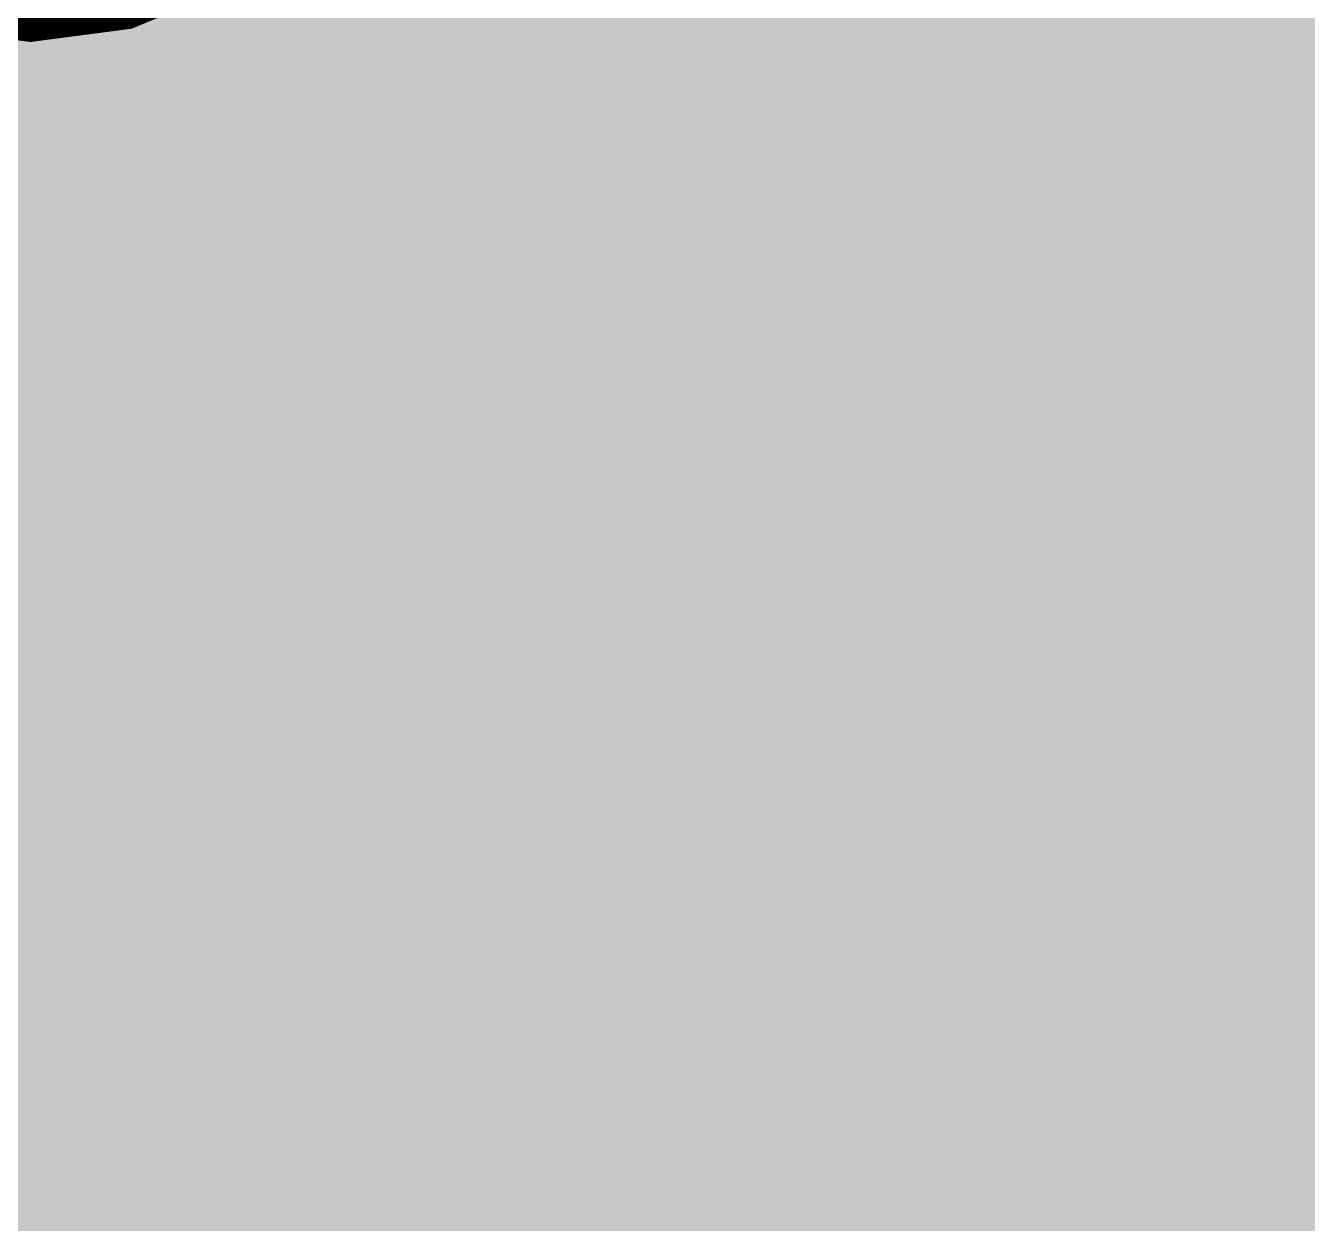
# Model space of a CAD drawing. Header units: metres. Extents: x 349122 to 349453, y 9281252 to 9281971.
# Drawn here: x 349263.8441 to 349263.9826, y 9281654.3691 to 9281654.4985 of the extents above; entities that cross this region are included whole.
import ezdxf

# ---------------------------------------------------------------- set-up
doc = ezdxf.new("R2010")
doc.units = ezdxf.units.M
doc.header["$LTSCALE"] = 0.25
doc.layers.add('ISO-3D', color=7, linetype='CONTINUOUS', lineweight=13)
doc.layers.add('LLAMADAS-NUM', color=30, linetype='CONTINUOUS', lineweight=25, true_color=0xc05014)

msp = doc.modelspace()

# ---------------------------------------------------------------- linework, layer by layer
at = {"layer": 'ISO-3D', "true_color": 0x9e9c96}
for points in [[(349263.84127, 9281654.50997), (349263.85393, 9281654.50267), (349263.82857, 9281654.50264), (349263.84122, 9281654.49533)], [(349263.86663, 9281654.51), (349263.87929, 9281654.50269), (349263.85393, 9281654.50267), (349263.86658, 9281654.49536)], [(349263.89199, 9281654.51003), (349263.90464, 9281654.50272), (349263.87929, 9281654.50269), (349263.89194, 9281654.49538)], [(349263.91735, 9281654.51005), (349263.93, 9281654.50274), (349263.90464, 9281654.50272), (349263.9173, 9281654.49541)], [(349263.94271, 9281654.51008), (349263.95536, 9281654.50277), (349263.93, 9281654.50274), (349263.94266, 9281654.49544)], [(349263.96806, 9281654.5101), (349263.98072, 9281654.50279), (349263.95536, 9281654.50277), (349263.96802, 9281654.49546)], [(349263.99342, 9281654.51013), (349264.00608, 9281654.50282), (349263.98072, 9281654.50279), (349263.99338, 9281654.49549)], [(349263.85571, 9281654.5087), (349263.8687, 9281654.5012), (349263.84278, 9281654.50123), (349263.85577, 9281654.49373)], [(349263.88163, 9281654.50866), (349263.89462, 9281654.50116), (349263.8687, 9281654.5012), (349263.88169, 9281654.4937)], [(349263.90754, 9281654.50862), (349263.92053, 9281654.50112), (349263.89462, 9281654.50116), (349263.90761, 9281654.49366)], [(349263.93346, 9281654.50859), (349263.94645, 9281654.50109), (349263.92053, 9281654.50112), (349263.93352, 9281654.49362)], [(349263.95938, 9281654.50855), (349263.97237, 9281654.50105), (349263.94645, 9281654.50109), (349263.95944, 9281654.49359)], [(349263.98529, 9281654.50851), (349263.99829, 9281654.50101), (349263.97237, 9281654.50105), (349263.98536, 9281654.49355)], [(349263.85393, 9281654.50267), (349263.86658, 9281654.49536), (349263.84122, 9281654.49533), (349263.85388, 9281654.48803)], [(349263.87929, 9281654.50269), (349263.89194, 9281654.49538), (349263.86658, 9281654.49536), (349263.87924, 9281654.48805)], [(349263.90464, 9281654.50272), (349263.9173, 9281654.49541), (349263.89194, 9281654.49538), (349263.9046, 9281654.48808)], [(349263.93, 9281654.50274), (349263.94266, 9281654.49544), (349263.9173, 9281654.49541), (349263.92996, 9281654.4881)], [(349263.95536, 9281654.50277), (349263.96802, 9281654.49546), (349263.94266, 9281654.49544), (349263.95532, 9281654.48813)], [(349263.98072, 9281654.50279), (349263.99338, 9281654.49549), (349263.96802, 9281654.49546), (349263.98068, 9281654.48815)], [(349263.84278, 9281654.50123), (349263.85577, 9281654.49373), (349263.82985, 9281654.49377), (349263.84284, 9281654.48627)], [(349263.8687, 9281654.5012), (349263.88169, 9281654.4937), (349263.85577, 9281654.49373), (349263.86876, 9281654.48623)], [(349263.89462, 9281654.50116), (349263.90761, 9281654.49366), (349263.88169, 9281654.4937), (349263.89468, 9281654.4862)], [(349263.92053, 9281654.50112), (349263.93352, 9281654.49362), (349263.90761, 9281654.49366), (349263.9206, 9281654.48616)], [(349263.94645, 9281654.50109), (349263.95944, 9281654.49359), (349263.93352, 9281654.49362), (349263.94651, 9281654.48612)], [(349263.97237, 9281654.50105), (349263.98536, 9281654.49355), (349263.95944, 9281654.49359), (349263.97243, 9281654.48609)], [(349263.84122, 9281654.49533), (349263.85388, 9281654.48803), (349263.82852, 9281654.488), (349263.84118, 9281654.48069)], [(349263.86658, 9281654.49536), (349263.87924, 9281654.48805), (349263.85388, 9281654.48803), (349263.86654, 9281654.48072)], [(349263.89194, 9281654.49538), (349263.9046, 9281654.48808), (349263.87924, 9281654.48805), (349263.8919, 9281654.48074)], [(349263.9173, 9281654.49541), (349263.92996, 9281654.4881), (349263.9046, 9281654.48808), (349263.91726, 9281654.48077)], [(349263.94266, 9281654.49544), (349263.95532, 9281654.48813), (349263.92996, 9281654.4881), (349263.94262, 9281654.48079)], [(349263.96802, 9281654.49546), (349263.98068, 9281654.48815), (349263.95532, 9281654.48813), (349263.96798, 9281654.48082)], [(349263.99338, 9281654.49549), (349264.00604, 9281654.48818), (349263.98068, 9281654.48815), (349263.99333, 9281654.48085)], [(349263.85577, 9281654.49373), (349263.86876, 9281654.48623), (349263.84284, 9281654.48627), (349263.85583, 9281654.47877)], [(349263.88169, 9281654.4937), (349263.89468, 9281654.4862), (349263.86876, 9281654.48623), (349263.88175, 9281654.47873)], [(349263.90761, 9281654.49366), (349263.9206, 9281654.48616), (349263.89468, 9281654.4862), (349263.90767, 9281654.4787)], [(349263.93352, 9281654.49362), (349263.94651, 9281654.48612), (349263.9206, 9281654.48616), (349263.93359, 9281654.47866)], [(349263.95944, 9281654.49359), (349263.97243, 9281654.48609), (349263.94651, 9281654.48612), (349263.9595, 9281654.47862)], [(349263.98536, 9281654.49355), (349263.99835, 9281654.48605), (349263.97243, 9281654.48609), (349263.98542, 9281654.47859)], [(349263.85388, 9281654.48803), (349263.86654, 9281654.48072), (349263.84118, 9281654.48069), (349263.85384, 9281654.47338)], [(349263.87924, 9281654.48805), (349263.8919, 9281654.48074), (349263.86654, 9281654.48072), (349263.8792, 9281654.47341)], [(349263.9046, 9281654.48808), (349263.91726, 9281654.48077), (349263.8919, 9281654.48074), (349263.90456, 9281654.47344)], [(349263.92996, 9281654.4881), (349263.94262, 9281654.48079), (349263.91726, 9281654.48077), (349263.92991, 9281654.47346)], [(349263.95532, 9281654.48813), (349263.96798, 9281654.48082), (349263.94262, 9281654.48079), (349263.95527, 9281654.47349)], [(349263.98068, 9281654.48815), (349263.99333, 9281654.48085), (349263.96798, 9281654.48082), (349263.98063, 9281654.47351)], [(349263.84284, 9281654.48627), (349263.85583, 9281654.47877), (349263.82992, 9281654.4788), (349263.84291, 9281654.4713)], [(349263.86876, 9281654.48623), (349263.88175, 9281654.47873), (349263.85583, 9281654.47877), (349263.86883, 9281654.47127)], [(349263.89468, 9281654.4862), (349263.90767, 9281654.4787), (349263.88175, 9281654.47873), (349263.89474, 9281654.47123)], [(349263.9206, 9281654.48616), (349263.93359, 9281654.47866), (349263.90767, 9281654.4787), (349263.92066, 9281654.4712)], [(349263.94651, 9281654.48612), (349263.9595, 9281654.47862), (349263.93359, 9281654.47866), (349263.94658, 9281654.47116)], [(349263.97243, 9281654.48609), (349263.98542, 9281654.47859), (349263.9595, 9281654.47862), (349263.97249, 9281654.47112)], [(349263.84118, 9281654.48069), (349263.85384, 9281654.47338), (349263.82848, 9281654.47336), (349263.84114, 9281654.46605)], [(349263.86654, 9281654.48072), (349263.8792, 9281654.47341), (349263.85384, 9281654.47338), (349263.8665, 9281654.46608)], [(349263.8919, 9281654.48074), (349263.90456, 9281654.47344), (349263.8792, 9281654.47341), (349263.89185, 9281654.4661)], [(349263.91726, 9281654.48077), (349263.92991, 9281654.47346), (349263.90456, 9281654.47344), (349263.91721, 9281654.46613)], [(349263.94262, 9281654.48079), (349263.95527, 9281654.47349), (349263.92991, 9281654.47346), (349263.94257, 9281654.46615)], [(349263.96798, 9281654.48082), (349263.98063, 9281654.47351), (349263.95527, 9281654.47349), (349263.96793, 9281654.46618)], [(349263.99333, 9281654.48085), (349264.00599, 9281654.47354), (349263.98063, 9281654.47351), (349263.99329, 9281654.46621)], [(349263.85583, 9281654.47877), (349263.86883, 9281654.47127), (349263.84291, 9281654.4713), (349263.8559, 9281654.4638)], [(349263.88175, 9281654.47873), (349263.89474, 9281654.47123), (349263.86883, 9281654.47127), (349263.88182, 9281654.46377)], [(349263.90767, 9281654.4787), (349263.92066, 9281654.4712), (349263.89474, 9281654.47123), (349263.90773, 9281654.46373)], [(349263.93359, 9281654.47866), (349263.94658, 9281654.47116), (349263.92066, 9281654.4712), (349263.93365, 9281654.4637)], [(349263.9595, 9281654.47862), (349263.97249, 9281654.47112), (349263.94658, 9281654.47116), (349263.95957, 9281654.46366)], [(349263.98542, 9281654.47859), (349263.99841, 9281654.47109), (349263.97249, 9281654.47112), (349263.98549, 9281654.46362)], [(349263.85384, 9281654.47338), (349263.8665, 9281654.46608), (349263.84114, 9281654.46605), (349263.85379, 9281654.45874)], [(349263.8792, 9281654.47341), (349263.89185, 9281654.4661), (349263.8665, 9281654.46608), (349263.87915, 9281654.45877)], [(349263.90456, 9281654.47344), (349263.91721, 9281654.46613), (349263.89185, 9281654.4661), (349263.90451, 9281654.45879)], [(349263.92991, 9281654.47346), (349263.94257, 9281654.46615), (349263.91721, 9281654.46613), (349263.92987, 9281654.45882)], [(349263.95527, 9281654.47349), (349263.96793, 9281654.46618), (349263.94257, 9281654.46615), (349263.95523, 9281654.45885)], [(349263.98063, 9281654.47351), (349263.99329, 9281654.46621), (349263.96793, 9281654.46618), (349263.98059, 9281654.45887)], [(349263.84291, 9281654.4713), (349263.8559, 9281654.4638), (349263.82998, 9281654.46384), (349263.84297, 9281654.45634)], [(349263.86883, 9281654.47127), (349263.88182, 9281654.46377), (349263.8559, 9281654.4638), (349263.86889, 9281654.4563)], [(349263.89474, 9281654.47123), (349263.90773, 9281654.46373), (349263.88182, 9281654.46377), (349263.89481, 9281654.45627)], [(349263.92066, 9281654.4712), (349263.93365, 9281654.4637), (349263.90773, 9281654.46373), (349263.92072, 9281654.45623)], [(349263.94658, 9281654.47116), (349263.95957, 9281654.46366), (349263.93365, 9281654.4637), (349263.94664, 9281654.4562)], [(349263.97249, 9281654.47112), (349263.98549, 9281654.46362), (349263.95957, 9281654.46366), (349263.97256, 9281654.45616)], [(349263.84114, 9281654.46605), (349263.85379, 9281654.45874), (349263.82843, 9281654.45872), (349263.84109, 9281654.45141)], [(349263.8665, 9281654.46608), (349263.87915, 9281654.45877), (349263.85379, 9281654.45874), (349263.86645, 9281654.45144)], [(349263.89185, 9281654.4661), (349263.90451, 9281654.45879), (349263.87915, 9281654.45877), (349263.89181, 9281654.45146)], [(349263.91721, 9281654.46613), (349263.92987, 9281654.45882), (349263.90451, 9281654.45879), (349263.91717, 9281654.45149)], [(349263.94257, 9281654.46615), (349263.95523, 9281654.45885), (349263.92987, 9281654.45882), (349263.94253, 9281654.45151)], [(349263.96793, 9281654.46618), (349263.98059, 9281654.45887), (349263.95523, 9281654.45885), (349263.96789, 9281654.45154)], [(349263.99329, 9281654.46621), (349264.00595, 9281654.4589), (349263.98059, 9281654.45887), (349263.99325, 9281654.45156)], [(349263.8559, 9281654.4638), (349263.86889, 9281654.4563), (349263.84297, 9281654.45634), (349263.85596, 9281654.44884)], [(349263.88182, 9281654.46377), (349263.89481, 9281654.45627), (349263.86889, 9281654.4563), (349263.88188, 9281654.4488)], [(349263.90773, 9281654.46373), (349263.92072, 9281654.45623), (349263.89481, 9281654.45627), (349263.9078, 9281654.44877)], [(349263.93365, 9281654.4637), (349263.94664, 9281654.4562), (349263.92072, 9281654.45623), (349263.93371, 9281654.44873)], [(349263.95957, 9281654.46366), (349263.97256, 9281654.45616), (349263.94664, 9281654.4562), (349263.95963, 9281654.4487)], [(349263.98549, 9281654.46362), (349263.99848, 9281654.45612), (349263.97256, 9281654.45616), (349263.98555, 9281654.44866)], [(349263.85379, 9281654.45874), (349263.86645, 9281654.45144), (349263.84109, 9281654.45141), (349263.85375, 9281654.4441)], [(349263.87915, 9281654.45877), (349263.89181, 9281654.45146), (349263.86645, 9281654.45144), (349263.87911, 9281654.44413)], [(349263.90451, 9281654.45879), (349263.91717, 9281654.45149), (349263.89181, 9281654.45146), (349263.90447, 9281654.44415)], [(349263.92987, 9281654.45882), (349263.94253, 9281654.45151), (349263.91717, 9281654.45149), (349263.92983, 9281654.44418)], [(349263.95523, 9281654.45885), (349263.96789, 9281654.45154), (349263.94253, 9281654.45151), (349263.95518, 9281654.44421)], [(349263.98059, 9281654.45887), (349263.99325, 9281654.45156), (349263.96789, 9281654.45154), (349263.98054, 9281654.44423)], [(349263.84297, 9281654.45634), (349263.85596, 9281654.44884), (349263.83004, 9281654.44888), (349263.84303, 9281654.44138)], [(349263.86889, 9281654.4563), (349263.88188, 9281654.4488), (349263.85596, 9281654.44884), (349263.86895, 9281654.44134)], [(349263.89481, 9281654.45627), (349263.9078, 9281654.44877), (349263.88188, 9281654.4488), (349263.89487, 9281654.4413)], [(349263.92072, 9281654.45623), (349263.93371, 9281654.44873), (349263.9078, 9281654.44877), (349263.92079, 9281654.44127)], [(349263.94664, 9281654.4562), (349263.95963, 9281654.4487), (349263.93371, 9281654.44873), (349263.9467, 9281654.44123)], [(349263.97256, 9281654.45616), (349263.98555, 9281654.44866), (349263.95963, 9281654.4487), (349263.97262, 9281654.4412)], [(349263.84109, 9281654.45141), (349263.85375, 9281654.4441), (349263.82839, 9281654.44408), (349263.84105, 9281654.43677)], [(349263.86645, 9281654.45144), (349263.87911, 9281654.44413), (349263.85375, 9281654.4441), (349263.86641, 9281654.43679)], [(349263.89181, 9281654.45146), (349263.90447, 9281654.44415), (349263.87911, 9281654.44413), (349263.89177, 9281654.43682)], [(349263.91717, 9281654.45149), (349263.92983, 9281654.44418), (349263.90447, 9281654.44415), (349263.91712, 9281654.43685)], [(349263.94253, 9281654.45151), (349263.95518, 9281654.44421), (349263.92983, 9281654.44418), (349263.94248, 9281654.43687)], [(349263.96789, 9281654.45154), (349263.98054, 9281654.44423), (349263.95518, 9281654.44421), (349263.96784, 9281654.4369)], [(349263.99325, 9281654.45156), (349264.0059, 9281654.44426), (349263.98054, 9281654.44423), (349263.9932, 9281654.43692)], [(349263.85596, 9281654.44884), (349263.86895, 9281654.44134), (349263.84303, 9281654.44138), (349263.85602, 9281654.43388)], [(349263.88188, 9281654.4488), (349263.89487, 9281654.4413), (349263.86895, 9281654.44134), (349263.88194, 9281654.43384)], [(349263.9078, 9281654.44877), (349263.92079, 9281654.44127), (349263.89487, 9281654.4413), (349263.90786, 9281654.4338)], [(349263.93371, 9281654.44873), (349263.9467, 9281654.44123), (349263.92079, 9281654.44127), (349263.93378, 9281654.43377)], [(349263.95963, 9281654.4487), (349263.97262, 9281654.4412), (349263.9467, 9281654.44123), (349263.95969, 9281654.43373)], [(349263.98555, 9281654.44866), (349263.99854, 9281654.44116), (349263.97262, 9281654.4412), (349263.98561, 9281654.4337)], [(349263.85375, 9281654.4441), (349263.86641, 9281654.43679), (349263.84105, 9281654.43677), (349263.8537, 9281654.42946)], [(349263.87911, 9281654.44413), (349263.89177, 9281654.43682), (349263.86641, 9281654.43679), (349263.87906, 9281654.42949)], [(349263.90447, 9281654.44415), (349263.91712, 9281654.43685), (349263.89177, 9281654.43682), (349263.90442, 9281654.42951)], [(349263.92983, 9281654.44418), (349263.94248, 9281654.43687), (349263.91712, 9281654.43685), (349263.92978, 9281654.42954)], [(349263.95518, 9281654.44421), (349263.96784, 9281654.4369), (349263.94248, 9281654.43687), (349263.95514, 9281654.42956)], [(349263.98054, 9281654.44423), (349263.9932, 9281654.43692), (349263.96784, 9281654.4369), (349263.9805, 9281654.42959)], [(349263.84303, 9281654.44138), (349263.85602, 9281654.43388), (349263.83011, 9281654.43391), (349263.8431, 9281654.42641)], [(349263.86895, 9281654.44134), (349263.88194, 9281654.43384), (349263.85602, 9281654.43388), (349263.86902, 9281654.42638)], [(349263.89487, 9281654.4413), (349263.90786, 9281654.4338), (349263.88194, 9281654.43384), (349263.89493, 9281654.42634)], [(349263.92079, 9281654.44127), (349263.93378, 9281654.43377), (349263.90786, 9281654.4338), (349263.92085, 9281654.4263)], [(349263.9467, 9281654.44123), (349263.95969, 9281654.43373), (349263.93378, 9281654.43377), (349263.94677, 9281654.42627)], [(349263.97262, 9281654.4412), (349263.98561, 9281654.4337), (349263.95969, 9281654.43373), (349263.97268, 9281654.42623)], [(349263.84105, 9281654.43677), (349263.8537, 9281654.42946), (349263.82835, 9281654.42944), (349263.841, 9281654.42213)], [(349263.86641, 9281654.43679), (349263.87906, 9281654.42949), (349263.8537, 9281654.42946), (349263.86636, 9281654.42215)], [(349263.89177, 9281654.43682), (349263.90442, 9281654.42951), (349263.87906, 9281654.42949), (349263.89172, 9281654.42218)], [(349263.91712, 9281654.43685), (349263.92978, 9281654.42954), (349263.90442, 9281654.42951), (349263.91708, 9281654.42221)], [(349263.94248, 9281654.43687), (349263.95514, 9281654.42956), (349263.92978, 9281654.42954), (349263.94244, 9281654.42223)], [(349263.96784, 9281654.4369), (349263.9805, 9281654.42959), (349263.95514, 9281654.42956), (349263.9678, 9281654.42226)], [(349263.9932, 9281654.43692), (349264.00586, 9281654.42962), (349263.9805, 9281654.42959), (349263.99316, 9281654.42228)], [(349263.85602, 9281654.43388), (349263.86902, 9281654.42638), (349263.8431, 9281654.42641), (349263.85609, 9281654.41891)], [(349263.88194, 9281654.43384), (349263.89493, 9281654.42634), (349263.86902, 9281654.42638), (349263.88201, 9281654.41888)], [(349263.90786, 9281654.4338), (349263.92085, 9281654.4263), (349263.89493, 9281654.42634), (349263.90792, 9281654.41884)], [(349263.93378, 9281654.43377), (349263.94677, 9281654.42627), (349263.92085, 9281654.4263), (349263.93384, 9281654.4188)], [(349263.95969, 9281654.43373), (349263.97268, 9281654.42623), (349263.94677, 9281654.42627), (349263.95976, 9281654.41877)], [(349263.98561, 9281654.4337), (349263.9986, 9281654.4262), (349263.97268, 9281654.42623), (349263.98568, 9281654.41873)], [(349263.8537, 9281654.42946), (349263.86636, 9281654.42215), (349263.841, 9281654.42213), (349263.85366, 9281654.41482)], [(349263.87906, 9281654.42949), (349263.89172, 9281654.42218), (349263.86636, 9281654.42215), (349263.87902, 9281654.41485)], [(349263.90442, 9281654.42951), (349263.91708, 9281654.42221), (349263.89172, 9281654.42218), (349263.90438, 9281654.41487)], [(349263.92978, 9281654.42954), (349263.94244, 9281654.42223), (349263.91708, 9281654.42221), (349263.92974, 9281654.4149)], [(349263.95514, 9281654.42956), (349263.9678, 9281654.42226), (349263.94244, 9281654.42223), (349263.9551, 9281654.41492)], [(349263.9805, 9281654.42959), (349263.99316, 9281654.42228), (349263.9678, 9281654.42226), (349263.98046, 9281654.41495)], [(349263.8431, 9281654.42641), (349263.85609, 9281654.41891), (349263.83017, 9281654.41895), (349263.84316, 9281654.41145)], [(349263.86902, 9281654.42638), (349263.88201, 9281654.41888), (349263.85609, 9281654.41891), (349263.86908, 9281654.41141)], [(349263.89493, 9281654.42634), (349263.90792, 9281654.41884), (349263.88201, 9281654.41888), (349263.895, 9281654.41138)], [(349263.92085, 9281654.4263), (349263.93384, 9281654.4188), (349263.90792, 9281654.41884), (349263.92091, 9281654.41134)], [(349263.94677, 9281654.42627), (349263.95976, 9281654.41877), (349263.93384, 9281654.4188), (349263.94683, 9281654.4113)], [(349263.97268, 9281654.42623), (349263.98568, 9281654.41873), (349263.95976, 9281654.41877), (349263.97275, 9281654.41127)], [(349263.99316, 9281654.42228), (349264.00581, 9281654.41497), (349263.98046, 9281654.41495), (349263.99311, 9281654.40764)], [(349263.841, 9281654.42213), (349263.85366, 9281654.41482), (349263.8283, 9281654.41479), (349263.84096, 9281654.40749)], [(349263.86636, 9281654.42215), (349263.87902, 9281654.41485), (349263.85366, 9281654.41482), (349263.86632, 9281654.40751)], [(349263.89172, 9281654.42218), (349263.90438, 9281654.41487), (349263.87902, 9281654.41485), (349263.89168, 9281654.40754)], [(349263.91708, 9281654.42221), (349263.92974, 9281654.4149), (349263.90438, 9281654.41487), (349263.91704, 9281654.40756)], [(349263.94244, 9281654.42223), (349263.9551, 9281654.41492), (349263.92974, 9281654.4149), (349263.94239, 9281654.40759)], [(349263.9678, 9281654.42226), (349263.98046, 9281654.41495), (349263.9551, 9281654.41492), (349263.96775, 9281654.40762)], [(349263.85609, 9281654.41891), (349263.86908, 9281654.41141), (349263.84316, 9281654.41145), (349263.85615, 9281654.40395)], [(349263.88201, 9281654.41888), (349263.895, 9281654.41138), (349263.86908, 9281654.41141), (349263.88207, 9281654.40391)], [(349263.90792, 9281654.41884), (349263.92091, 9281654.41134), (349263.895, 9281654.41138), (349263.90799, 9281654.40388)], [(349263.93384, 9281654.4188), (349263.94683, 9281654.4113), (349263.92091, 9281654.41134), (349263.9339, 9281654.40384)], [(349263.95976, 9281654.41877), (349263.97275, 9281654.41127), (349263.94683, 9281654.4113), (349263.95982, 9281654.4038)], [(349263.98568, 9281654.41873), (349263.99867, 9281654.41123), (349263.97275, 9281654.41127), (349263.98574, 9281654.40377)], [(349263.85366, 9281654.41482), (349263.86632, 9281654.40751), (349263.84096, 9281654.40749), (349263.85362, 9281654.40018)], [(349263.87902, 9281654.41485), (349263.89168, 9281654.40754), (349263.86632, 9281654.40751), (349263.87897, 9281654.40021)], [(349263.90438, 9281654.41487), (349263.91704, 9281654.40756), (349263.89168, 9281654.40754), (349263.90433, 9281654.40023)], [(349263.92974, 9281654.4149), (349263.94239, 9281654.40759), (349263.91704, 9281654.40756), (349263.92969, 9281654.40026)], [(349263.9551, 9281654.41492), (349263.96775, 9281654.40762), (349263.94239, 9281654.40759), (349263.95505, 9281654.40028)], [(349263.98046, 9281654.41495), (349263.99311, 9281654.40764), (349263.96775, 9281654.40762), (349263.98041, 9281654.40031)], [(349263.84316, 9281654.41145), (349263.85615, 9281654.40395), (349263.83023, 9281654.40399), (349263.84322, 9281654.39649)], [(349263.86908, 9281654.41141), (349263.88207, 9281654.40391), (349263.85615, 9281654.40395), (349263.86914, 9281654.39645)], [(349263.895, 9281654.41138), (349263.90799, 9281654.40388), (349263.88207, 9281654.40391), (349263.89506, 9281654.39641)], [(349263.92091, 9281654.41134), (349263.9339, 9281654.40384), (349263.90799, 9281654.40388), (349263.92098, 9281654.39638)], [(349263.94683, 9281654.4113), (349263.95982, 9281654.4038), (349263.9339, 9281654.40384), (349263.94689, 9281654.39634)], [(349263.97275, 9281654.41127), (349263.98574, 9281654.40377), (349263.95982, 9281654.4038), (349263.97281, 9281654.3963)], [(349263.84096, 9281654.40749), (349263.85362, 9281654.40018), (349263.82826, 9281654.40015), (349263.84091, 9281654.39285)], [(349263.86632, 9281654.40751), (349263.87897, 9281654.40021), (349263.85362, 9281654.40018), (349263.86627, 9281654.39287)], [(349263.89168, 9281654.40754), (349263.90433, 9281654.40023), (349263.87897, 9281654.40021), (349263.89163, 9281654.3929)], [(349263.91704, 9281654.40756), (349263.92969, 9281654.40026), (349263.90433, 9281654.40023), (349263.91699, 9281654.39292)], [(349263.94239, 9281654.40759), (349263.95505, 9281654.40028), (349263.92969, 9281654.40026), (349263.94235, 9281654.39295)], [(349263.96775, 9281654.40762), (349263.98041, 9281654.40031), (349263.95505, 9281654.40028), (349263.96771, 9281654.39297)], [(349263.99311, 9281654.40764), (349264.00577, 9281654.40033), (349263.98041, 9281654.40031), (349263.99307, 9281654.393)], [(349263.85615, 9281654.40395), (349263.86914, 9281654.39645), (349263.84322, 9281654.39649), (349263.85621, 9281654.38899)], [(349263.88207, 9281654.40391), (349263.89506, 9281654.39641), (349263.86914, 9281654.39645), (349263.88213, 9281654.38895)], [(349263.90799, 9281654.40388), (349263.92098, 9281654.39638), (349263.89506, 9281654.39641), (349263.90805, 9281654.38891)], [(349263.9339, 9281654.40384), (349263.94689, 9281654.39634), (349263.92098, 9281654.39638), (349263.93397, 9281654.38888)], [(349263.95982, 9281654.4038), (349263.97281, 9281654.3963), (349263.94689, 9281654.39634), (349263.95988, 9281654.38884)], [(349263.98574, 9281654.40377), (349263.99873, 9281654.39627), (349263.97281, 9281654.3963), (349263.9858, 9281654.3888)], [(349263.85362, 9281654.40018), (349263.86627, 9281654.39287), (349263.84091, 9281654.39285), (349263.85357, 9281654.38554)], [(349263.87897, 9281654.40021), (349263.89163, 9281654.3929), (349263.86627, 9281654.39287), (349263.87893, 9281654.38556)], [(349263.90433, 9281654.40023), (349263.91699, 9281654.39292), (349263.89163, 9281654.3929), (349263.90429, 9281654.38559)], [(349263.92969, 9281654.40026), (349263.94235, 9281654.39295), (349263.91699, 9281654.39292), (349263.92965, 9281654.38562)], [(349263.95505, 9281654.40028), (349263.96771, 9281654.39297), (349263.94235, 9281654.39295), (349263.95501, 9281654.38564)], [(349263.98041, 9281654.40031), (349263.99307, 9281654.393), (349263.96771, 9281654.39297), (349263.98037, 9281654.38567)], [(349263.84322, 9281654.39649), (349263.85621, 9281654.38899), (349263.8303, 9281654.38902), (349263.84329, 9281654.38152)], [(349263.86914, 9281654.39645), (349263.88213, 9281654.38895), (349263.85621, 9281654.38899), (349263.86921, 9281654.38149)], [(349263.89506, 9281654.39641), (349263.90805, 9281654.38891), (349263.88213, 9281654.38895), (349263.89512, 9281654.38145)], [(349263.92098, 9281654.39638), (349263.93397, 9281654.38888), (349263.90805, 9281654.38891), (349263.92104, 9281654.38141)], [(349263.94689, 9281654.39634), (349263.95988, 9281654.38884), (349263.93397, 9281654.38888), (349263.94696, 9281654.38138)], [(349263.97281, 9281654.3963), (349263.9858, 9281654.3888), (349263.95988, 9281654.38884), (349263.97287, 9281654.38134)], [(349263.84091, 9281654.39285), (349263.85357, 9281654.38554), (349263.82821, 9281654.38551), (349263.84087, 9281654.37821)], [(349263.86627, 9281654.39287), (349263.87893, 9281654.38556), (349263.85357, 9281654.38554), (349263.86623, 9281654.37823)], [(349263.89163, 9281654.3929), (349263.90429, 9281654.38559), (349263.87893, 9281654.38556), (349263.89159, 9281654.37826)], [(349263.91699, 9281654.39292), (349263.92965, 9281654.38562), (349263.90429, 9281654.38559), (349263.91695, 9281654.37828)], [(349263.94235, 9281654.39295), (349263.95501, 9281654.38564), (349263.92965, 9281654.38562), (349263.94231, 9281654.37831)], [(349263.96771, 9281654.39297), (349263.98037, 9281654.38567), (349263.95501, 9281654.38564), (349263.96766, 9281654.37833)], [(349263.99307, 9281654.393), (349264.00593, 9281654.38558), (349263.98037, 9281654.38567), (349263.99323, 9281654.37824)], [(349263.85621, 9281654.38899), (349263.86921, 9281654.38149), (349263.84329, 9281654.38152), (349263.85628, 9281654.37402)], [(349263.88213, 9281654.38895), (349263.89512, 9281654.38145), (349263.86921, 9281654.38149), (349263.8822, 9281654.37399)], [(349263.90805, 9281654.38891), (349263.92104, 9281654.38141), (349263.89512, 9281654.38145), (349263.90811, 9281654.37395)], [(349263.93397, 9281654.38888), (349263.94696, 9281654.38138), (349263.92104, 9281654.38141), (349263.93403, 9281654.37391)], [(349263.95988, 9281654.38884), (349263.97287, 9281654.38134), (349263.94696, 9281654.38138), (349263.95995, 9281654.37388)], [(349263.9858, 9281654.3888), (349263.99879, 9281654.3813), (349263.97287, 9281654.38134), (349263.98587, 9281654.37384)], [(349263.85357, 9281654.38554), (349263.86623, 9281654.37823), (349263.84087, 9281654.37821), (349263.85353, 9281654.3709)], [(349263.87893, 9281654.38556), (349263.89159, 9281654.37826), (349263.86623, 9281654.37823), (349263.87889, 9281654.37092)], [(349263.90429, 9281654.38559), (349263.91695, 9281654.37828), (349263.89159, 9281654.37826), (349263.90424, 9281654.37095)], [(349263.92965, 9281654.38562), (349263.94231, 9281654.37831), (349263.91695, 9281654.37828), (349263.9296, 9281654.37097)], [(349263.95501, 9281654.38564), (349263.96766, 9281654.37833), (349263.94231, 9281654.37831), (349263.95496, 9281654.371)], [(349263.98037, 9281654.38567), (349263.99323, 9281654.37824), (349263.96766, 9281654.37833), (349263.98052, 9281654.37091)], [(349263.84329, 9281654.38152), (349263.85628, 9281654.37402), (349263.83036, 9281654.37406), (349263.84335, 9281654.36656)], [(349263.86921, 9281654.38149), (349263.8822, 9281654.37399), (349263.85628, 9281654.37402), (349263.86927, 9281654.36652)], [(349263.89512, 9281654.38145), (349263.90811, 9281654.37395), (349263.8822, 9281654.37399), (349263.89519, 9281654.36649)], [(349263.92104, 9281654.38141), (349263.93403, 9281654.37391), (349263.90811, 9281654.37395), (349263.9211, 9281654.36645)], [(349263.94696, 9281654.38138), (349263.95995, 9281654.37388), (349263.93403, 9281654.37391), (349263.94702, 9281654.36641)], [(349263.97287, 9281654.38134), (349263.98587, 9281654.37384), (349263.95995, 9281654.37388), (349263.97294, 9281654.36638)], [(349263.84087, 9281654.37821), (349263.85353, 9281654.3709), (349263.82817, 9281654.37087), (349263.84083, 9281654.36356)], [(349263.86623, 9281654.37823), (349263.87889, 9281654.37092), (349263.85353, 9281654.3709), (349263.86618, 9281654.36359)], [(349263.89159, 9281654.37826), (349263.90424, 9281654.37095), (349263.87889, 9281654.37092), (349263.89154, 9281654.36362)], [(349263.91695, 9281654.37828), (349263.9296, 9281654.37097), (349263.90424, 9281654.37095), (349263.9169, 9281654.36364)], [(349263.94231, 9281654.37831), (349263.95496, 9281654.371), (349263.9296, 9281654.37097), (349263.94226, 9281654.36367)], [(349263.96766, 9281654.37833), (349263.98052, 9281654.37091), (349263.95496, 9281654.371), (349263.96782, 9281654.36358)], [(349263.99323, 9281654.37824), (349264.00608, 9281654.37082), (349263.98052, 9281654.37091), (349263.99338, 9281654.36348)], [(349263.85628, 9281654.37402), (349263.86927, 9281654.36652), (349263.84335, 9281654.36656), (349263.85634, 9281654.35906)], [(349263.8822, 9281654.37399), (349263.89519, 9281654.36649), (349263.86927, 9281654.36652), (349263.88226, 9281654.35902)], [(349263.90811, 9281654.37395), (349263.9211, 9281654.36645), (349263.89519, 9281654.36649), (349263.90818, 9281654.35899)], [(349263.93403, 9281654.37391), (349263.94702, 9281654.36641), (349263.9211, 9281654.36645), (349263.93409, 9281654.35895)], [(349263.95995, 9281654.37388), (349263.97294, 9281654.36638), (349263.94702, 9281654.36641), (349263.96001, 9281654.35891)], [(349263.98587, 9281654.37384), (349263.99886, 9281654.36634), (349263.97294, 9281654.36638), (349263.98593, 9281654.35888)], [(349263.85353, 9281654.3709), (349263.86618, 9281654.36359), (349263.84083, 9281654.36356), (349263.85348, 9281654.35626)], [(349263.87889, 9281654.37092), (349263.89154, 9281654.36362), (349263.86618, 9281654.36359), (349263.87884, 9281654.35628)], [(349263.90424, 9281654.37095), (349263.9169, 9281654.36364), (349263.89154, 9281654.36362), (349263.9042, 9281654.35631)], [(349263.9296, 9281654.37097), (349263.94226, 9281654.36367), (349263.9169, 9281654.36364), (349263.92956, 9281654.35633)], [(349263.95496, 9281654.371), (349263.96782, 9281654.36358), (349263.94226, 9281654.36367), (349263.95512, 9281654.35624)], [(349263.98052, 9281654.37091), (349263.99338, 9281654.36348), (349263.96782, 9281654.36358), (349263.98068, 9281654.35615)]]:
    msp.add_solid(points, dxfattribs=at)
at = {"layer": 'LLAMADAS-NUM', "const_width": 0.0045}
msp.add_lwpolyline([(349263.8846, 9281654.539), (349263.88324, 9281654.54935), (349263.87924, 9281654.559), (349263.87288, 9281654.56728), (349263.8646, 9281654.57364), (349263.85495, 9281654.57764), (349263.8446, 9281654.579), (349263.83425, 9281654.57764), (349263.8246, 9281654.57364), (349263.81632, 9281654.56728), (349263.80996, 9281654.559), (349263.80596, 9281654.54935), (349263.8046, 9281654.539), (349263.80596, 9281654.52865), (349263.80996, 9281654.519), (349263.81632, 9281654.51072), (349263.8246, 9281654.50436), (349263.83425, 9281654.50036), (349263.8446, 9281654.499), (349263.85495, 9281654.50036), (349263.8646, 9281654.50436), (349263.87288, 9281654.51072), (349263.87924, 9281654.519), (349263.88324, 9281654.52865)], close=True, dxfattribs=at)

doc.saveas('drawing.dxf')
